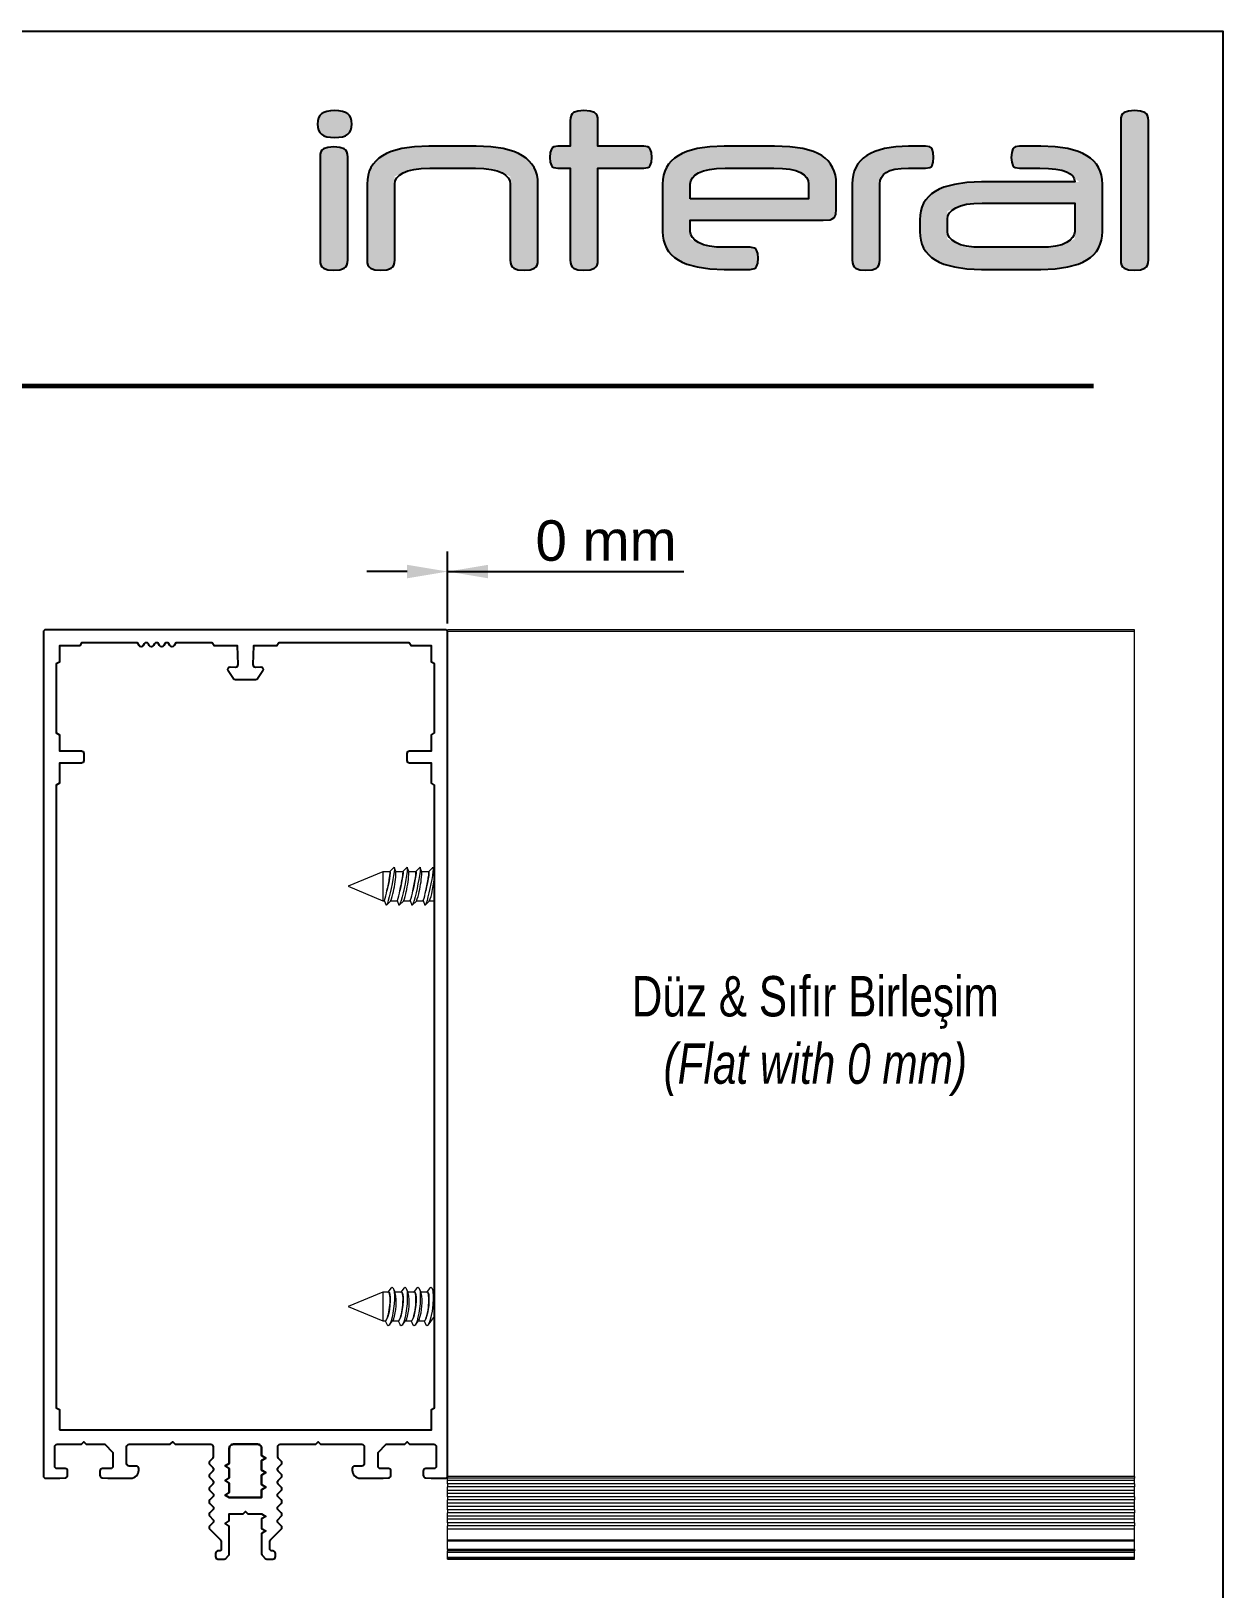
# Model space of a CAD drawing. Header units: millimetres. Extents: x 226 to 1066, y 456 to 1447.
# Drawn here: x 992 to 1065.7, y 656.7 to 753 of the extents above; entities that cross this region are included whole.
import ezdxf

# ---------------------------------------------------------------- set-up
doc = ezdxf.new("R2010")
doc.units = ezdxf.units.MM
for name, color, linetype in [('ANTET', 140, 'Continuous'), ('Layer1', 7, 'Continuous'), ('PROFIL', 7, 'Continuous'), ('SLD-0', 179, 'Continuous'), ('yazı_numara_k', 11, 'Continuous')]:
    doc.layers.add(name, color=color, linetype=linetype)
doc.styles.add('SLDTEXTSTYLE3', font='TXT', dxfattribs={"width": 0.75})
doc.styles.get("Standard").update_dxf_attribs({"font": 'arial.ttf'})
doc.dimstyles.new('ISO-25$0', dxfattribs={"dimtxt": 2.5, "dimasz": 2.5, "dimexe": 1.25, "dimexo": 0.625, "dimtad": 1, "dimdec": 1, "dimtxsty": 'Standard', "dimcen": 2.5, "dimadec": 0, "dimazin": 0, "dimtfac": 1, "dimtdec": 1, "dimtmove": 0, "dimatfit": 3, "dimfxl": 1, "dimarcsym": 0})

# ---------------------------------------------------------------- blocks, each defined once
blk = doc.blocks.new('İnteral Logo - 2D')
at = {"layer": 'PROFIL', "ltscale": 10}
h = blk.add_hatch(color=7, dxfattribs=at)
h.paths.add_polyline_path([(2732.468, 1117.799), (2732.468, 1124.161), (2732.455, 1124.34), (2732.415, 1124.485), (2732.347, 1124.596), (2732.253, 1124.673), (2731.983, 1124.764), (2731.606, 1124.795), (2731.23, 1124.764), (2730.966, 1124.673), (2730.874, 1124.596), (2730.809, 1124.485), (2730.77, 1124.34), (2730.757, 1124.161), (2730.757, 1117.799), (2730.77, 1117.62), (2730.809, 1117.476), (2730.874, 1117.364), (2730.966, 1117.287), (2731.23, 1117.196), (2731.606, 1117.166), (2731.983, 1117.196), (2732.253, 1117.287), (2732.347, 1117.364), (2732.415, 1117.476), (2732.455, 1117.62)])
h.paths.add_polyline_path([(2732.724, 1126.21), (2732.709, 1126.411), (2732.662, 1126.584), (2732.584, 1126.728), (2732.475, 1126.844), (2732.33, 1126.932), (2732.146, 1126.995), (2731.923, 1127.033), (2731.66, 1127.046), (2731.396, 1127.033), (2731.173, 1126.995), (2730.989, 1126.932), (2730.844, 1126.844), (2730.735, 1126.728), (2730.657, 1126.584), (2730.61, 1126.411), (2730.595, 1126.21), (2730.61, 1126.009), (2730.657, 1125.836), (2730.735, 1125.692), (2730.844, 1125.576), (2730.989, 1125.488), (2731.173, 1125.425), (2731.396, 1125.387), (2731.66, 1125.374), (2731.923, 1125.387), (2732.146, 1125.425), (2732.33, 1125.488), (2732.475, 1125.576), (2732.584, 1125.692), (2732.662, 1125.836), (2732.709, 1126.009)])
for points in [[(2751.25, 1123.853), (2751.272, 1124.148), (2751.25, 1124.444), (2751.184, 1124.66), (2751.126, 1124.737), (2751.041, 1124.791), (2750.786, 1124.835), (2747.942, 1124.835), (2747.942, 1126.412), (2747.929, 1126.591), (2747.888, 1126.736), (2747.821, 1126.847), (2747.727, 1126.924), (2747.457, 1127.015), (2747.08, 1127.046), (2746.704, 1127.015), (2746.439, 1126.924), (2746.348, 1126.847), (2746.283, 1126.736), (2746.244, 1126.591), (2746.231, 1126.412), (2746.231, 1124.835), (2745.462, 1124.835), (2745.208, 1124.791), (2745.122, 1124.737), (2745.064, 1124.66), (2744.999, 1124.444), (2744.977, 1124.148), (2744.999, 1123.853), (2745.064, 1123.642), (2745.122, 1123.568), (2745.208, 1123.516), (2745.462, 1123.474), (2746.231, 1123.474), (2746.231, 1117.799), (2746.244, 1117.62), (2746.283, 1117.476), (2746.348, 1117.364), (2746.439, 1117.287), (2746.704, 1117.196), (2747.08, 1117.166), (2747.457, 1117.196), (2747.727, 1117.287), (2747.821, 1117.364), (2747.888, 1117.476), (2747.929, 1117.62), (2747.942, 1117.799), (2747.942, 1123.474), (2750.786, 1123.474), (2751.041, 1123.516), (2751.126, 1123.568), (2751.184, 1123.642)], [(2743.863, 1123.727), (2743.699, 1123.919), (2743.505, 1124.093), (2743.282, 1124.249), (2743.029, 1124.386), (2742.746, 1124.505), (2742.09, 1124.689), (2741.315, 1124.798), (2740.421, 1124.835), (2737.483, 1124.835), (2736.589, 1124.798), (2735.814, 1124.689), (2735.158, 1124.505), (2734.875, 1124.386), (2734.622, 1124.249), (2734.398, 1124.093), (2734.204, 1123.919), (2734.04, 1123.727), (2733.906, 1123.516), (2733.802, 1123.287), (2733.728, 1123.04), (2733.683, 1122.774), (2733.668, 1122.49), (2733.668, 1117.799), (2733.681, 1117.62), (2733.72, 1117.476), (2733.786, 1117.364), (2733.877, 1117.287), (2734.141, 1117.196), (2734.517, 1117.166), (2734.895, 1117.196), (2735.164, 1117.287), (2735.259, 1117.364), (2735.326, 1117.476), (2735.366, 1117.62), (2735.38, 1117.799), (2735.38, 1122.975), (2736.482, 1123.438), (2737.537, 1123.474), (2741.338, 1123.474), (2742.524, 1122.975), (2742.524, 1117.799), (2742.537, 1117.62), (2742.576, 1117.476), (2742.641, 1117.364), (2742.733, 1117.287), (2742.997, 1117.196), (2743.373, 1117.166), (2743.75, 1117.196), (2744.02, 1117.287), (2744.114, 1117.364), (2744.182, 1117.476), (2744.222, 1117.62), (2744.236, 1117.799), (2744.236, 1122.49), (2744.221, 1122.774), (2744.176, 1123.04), (2744.102, 1123.287), (2743.997, 1123.516)], [(2768.678, 1123.853), (2768.7, 1124.148), (2768.678, 1124.444), (2768.613, 1124.66), (2768.555, 1124.737), (2768.469, 1124.791), (2768.215, 1124.835), (2767.164, 1124.835), (2766.365, 1124.799), (2765.666, 1124.69), (2765.067, 1124.509), (2764.805, 1124.391), (2764.569, 1124.256), (2764.359, 1124.101), (2764.177, 1123.929), (2764.023, 1123.737), (2763.896, 1123.528), (2763.798, 1123.299), (2763.728, 1123.053), (2763.686, 1122.787), (2763.672, 1122.503), (2763.672, 1117.799), (2763.685, 1117.62), (2763.725, 1117.476), (2763.79, 1117.364), (2763.882, 1117.287), (2764.146, 1117.196), (2764.522, 1117.166), (2764.899, 1117.196), (2765.169, 1117.287), (2765.263, 1117.364), (2765.33, 1117.476), (2765.371, 1117.62), (2765.384, 1117.799), (2765.384, 1122.503), (2765.409, 1122.72), (2765.482, 1122.911), (2765.604, 1123.077), (2765.775, 1123.218), (2766.009, 1123.33), (2766.318, 1123.41), (2766.703, 1123.458), (2767.164, 1123.474), (2768.215, 1123.474), (2768.469, 1123.516), (2768.555, 1123.568), (2768.613, 1123.642)]]:
    blk.add_hatch(color=7, dxfattribs=at).paths.add_polyline_path(points)
at = {"layer": 'PROFIL', "ltscale": 10, "true_color": 0xfed100}
blk.add_hatch(color=40, dxfattribs=at).paths.add_polyline_path([(2781.992, 1126.412), (2781.979, 1126.591), (2781.938, 1126.736), (2781.871, 1126.847), (2781.776, 1126.924), (2781.507, 1127.015), (2781.13, 1127.046), (2780.754, 1127.015), (2780.489, 1126.924), (2780.398, 1126.847), (2780.332, 1126.736), (2780.293, 1126.591), (2780.28, 1126.412), (2780.28, 1117.799), (2780.293, 1117.62), (2780.332, 1117.476), (2780.398, 1117.364), (2780.489, 1117.287), (2780.754, 1117.196), (2781.13, 1117.166), (2781.507, 1117.196), (2781.776, 1117.287), (2781.871, 1117.364), (2781.938, 1117.476), (2781.979, 1117.62), (2781.992, 1117.799)])
at = {"layer": 'PROFIL', "ltscale": 10}
h = blk.add_hatch(color=7, dxfattribs=at)
h.paths.add_polyline_path([(2759.814, 1124.799), (2758.874, 1124.835), (2755.76, 1124.835), (2754.866, 1124.799), (2754.091, 1124.689), (2753.436, 1124.505), (2753.153, 1124.386), (2752.899, 1124.249), (2752.676, 1124.093), (2752.482, 1123.919), (2752.318, 1123.727), (2752.184, 1123.516), (2752.08, 1123.287), (2752.005, 1123.04), (2751.961, 1122.774), (2751.946, 1122.49), (2751.946, 1119.565), (2751.961, 1119.281), (2752.005, 1119.015), (2752.08, 1118.768), (2752.184, 1118.539), (2752.318, 1118.328), (2752.482, 1118.136), (2752.676, 1117.962), (2752.899, 1117.806), (2753.153, 1117.668), (2753.436, 1117.549), (2754.091, 1117.366), (2754.866, 1117.256), (2755.76, 1117.219), (2757.364, 1117.219), (2757.619, 1117.263), (2757.704, 1117.318), (2757.762, 1117.395), (2757.827, 1117.61), (2757.849, 1117.907), (2757.827, 1118.202), (2757.762, 1118.412), (2757.704, 1118.486), (2757.619, 1118.539), (2757.364, 1118.581), (2754.843, 1118.581), (2753.657, 1119.091), (2753.657, 1120.252), (2761.88, 1120.252), (2762.301, 1120.289), (2762.443, 1120.336), (2762.54, 1120.401), (2762.605, 1120.49), (2762.651, 1120.609), (2762.688, 1120.94), (2762.688, 1122.49), (2762.674, 1122.777), (2762.632, 1123.045), (2762.562, 1123.294), (2762.464, 1123.524), (2762.338, 1123.735), (2762.184, 1123.928), (2762.002, 1124.101), (2761.792, 1124.256), (2761.55, 1124.391), (2761.274, 1124.509), (2760.614, 1124.69)])
h.paths.add_polyline_path([(2760.977, 1121.587), (2760.977, 1122.49), (2760.945, 1122.712), (2760.85, 1122.908), (2760.692, 1123.076), (2760.471, 1123.218), (2760.178, 1123.33), (2759.806, 1123.41), (2759.353, 1123.458), (2758.82, 1123.474), (2755.814, 1123.474), (2755.287, 1123.456), (2754.837, 1123.403), (2754.465, 1123.315), (2754.17, 1123.191), (2753.946, 1123.041), (2753.785, 1122.874), (2753.689, 1122.69), (2753.657, 1122.49), (2753.657, 1121.587)], flags=16)
at = {"layer": 'PROFIL', "ltscale": 10, "true_color": 0xfed100}
h = blk.add_hatch(color=40, dxfattribs=at)
h.paths.add_polyline_path([(2779.148, 1119.565), (2779.148, 1122.49), (2779.133, 1122.774), (2779.088, 1123.04), (2779.014, 1123.287), (2778.91, 1123.516), (2778.776, 1123.727), (2778.612, 1123.919), (2778.418, 1124.093), (2778.194, 1124.249), (2777.941, 1124.386), (2777.658, 1124.505), (2777.002, 1124.689), (2776.228, 1124.799), (2775.334, 1124.835), (2774.012, 1124.835), (2773.756, 1124.793), (2773.669, 1124.74), (2773.608, 1124.667), (2773.537, 1124.453), (2773.514, 1124.148), (2773.537, 1123.853), (2773.608, 1123.642), (2773.669, 1123.568), (2773.756, 1123.516), (2774.012, 1123.474), (2776.262, 1123.474), (2776.931, 1123.251), (2777.152, 1123.13), (2777.71, 1122.625), (2771.667, 1122.625), (2770.773, 1122.588), (2769.998, 1122.478), (2769.343, 1122.295), (2769.059, 1122.176), (2768.806, 1122.038), (2768.583, 1121.883), (2768.389, 1121.708), (2768.225, 1121.516), (2768.091, 1121.305), (2767.987, 1121.076), (2767.912, 1120.829), (2767.867, 1120.563), (2767.852, 1120.279), (2767.852, 1119.565), (2767.867, 1119.281), (2767.912, 1119.015), (2767.987, 1118.768), (2768.091, 1118.539), (2768.225, 1118.328), (2768.389, 1118.136), (2768.583, 1117.962), (2768.806, 1117.806), (2769.059, 1117.668), (2769.343, 1117.549), (2769.998, 1117.366), (2770.773, 1117.256), (2771.667, 1117.219), (2775.334, 1117.219), (2776.228, 1117.256), (2777.002, 1117.366), (2777.658, 1117.549), (2777.941, 1117.668), (2778.194, 1117.806), (2778.418, 1117.962), (2778.612, 1118.136), (2778.776, 1118.328), (2778.91, 1118.539), (2779.014, 1118.768), (2779.088, 1119.015), (2779.133, 1119.281)])
h.paths.add_polyline_path([(2777.436, 1119.091), (2776.334, 1118.617), (2775.28, 1118.581), (2770.75, 1118.581), (2769.564, 1119.091), (2769.564, 1120.819), (2770.666, 1121.282), (2771.721, 1121.317), (2777.436, 1121.317)], flags=16)
at = {"layer": 'PROFIL', "color": 7, "ltscale": 10}
for points in [[(2732.724, 1126.21), (2732.709, 1126.411), (2732.662, 1126.584), (2732.584, 1126.728), (2732.475, 1126.844), (2732.33, 1126.932), (2732.146, 1126.995), (2731.923, 1127.033), (2731.66, 1127.046), (2731.396, 1127.033), (2731.173, 1126.995), (2730.989, 1126.932), (2730.844, 1126.844), (2730.735, 1126.728), (2730.657, 1126.584), (2730.61, 1126.411), (2730.595, 1126.21), (2730.61, 1126.009), (2730.657, 1125.836), (2730.735, 1125.692), (2730.844, 1125.576), (2730.989, 1125.488), (2731.173, 1125.425), (2731.396, 1125.387), (2731.66, 1125.374), (2731.923, 1125.387), (2732.146, 1125.425), (2732.33, 1125.488), (2732.475, 1125.576), (2732.584, 1125.692), (2732.662, 1125.836), (2732.709, 1126.009)], [(2751.25, 1123.853), (2751.272, 1124.148), (2751.25, 1124.444), (2751.184, 1124.66), (2751.126, 1124.737), (2751.041, 1124.791), (2750.786, 1124.835), (2747.942, 1124.835), (2747.942, 1126.412), (2747.929, 1126.591), (2747.888, 1126.736), (2747.821, 1126.847), (2747.727, 1126.924), (2747.457, 1127.015), (2747.08, 1127.046), (2746.704, 1127.015), (2746.439, 1126.924), (2746.348, 1126.847), (2746.283, 1126.736), (2746.244, 1126.591), (2746.231, 1126.412), (2746.231, 1124.835), (2745.462, 1124.835), (2745.208, 1124.791), (2745.122, 1124.737), (2745.064, 1124.66), (2744.999, 1124.444), (2744.977, 1124.148), (2744.999, 1123.853), (2745.064, 1123.642), (2745.122, 1123.568), (2745.208, 1123.516), (2745.462, 1123.474), (2746.231, 1123.474), (2746.231, 1117.799), (2746.244, 1117.62), (2746.283, 1117.476), (2746.348, 1117.364), (2746.439, 1117.287), (2746.704, 1117.196), (2747.08, 1117.166), (2747.457, 1117.196), (2747.727, 1117.287), (2747.821, 1117.364), (2747.888, 1117.476), (2747.929, 1117.62), (2747.942, 1117.799), (2747.942, 1123.474), (2750.786, 1123.474), (2751.041, 1123.516), (2751.126, 1123.568), (2751.184, 1123.642)], [(2732.468, 1117.799), (2732.468, 1124.161), (2732.455, 1124.34), (2732.415, 1124.485), (2732.347, 1124.596), (2732.253, 1124.673), (2731.983, 1124.764), (2731.606, 1124.795), (2731.23, 1124.764), (2730.966, 1124.673), (2730.874, 1124.596), (2730.809, 1124.485), (2730.77, 1124.34), (2730.757, 1124.161), (2730.757, 1117.799), (2730.77, 1117.62), (2730.809, 1117.476), (2730.874, 1117.364), (2730.966, 1117.287), (2731.23, 1117.196), (2731.606, 1117.166), (2731.983, 1117.196), (2732.253, 1117.287), (2732.347, 1117.364), (2732.415, 1117.476), (2732.455, 1117.62)], [(2743.863, 1123.727), (2743.699, 1123.919), (2743.505, 1124.093), (2743.282, 1124.249), (2743.029, 1124.386), (2742.746, 1124.505), (2742.09, 1124.689), (2741.315, 1124.798), (2740.421, 1124.835), (2737.483, 1124.835), (2736.589, 1124.798), (2735.814, 1124.689), (2735.158, 1124.505), (2734.875, 1124.386), (2734.622, 1124.249), (2734.398, 1124.093), (2734.204, 1123.919), (2734.04, 1123.727), (2733.906, 1123.516), (2733.802, 1123.287), (2733.728, 1123.04), (2733.683, 1122.774), (2733.668, 1122.49), (2733.668, 1117.799), (2733.681, 1117.62), (2733.72, 1117.476), (2733.786, 1117.364), (2733.877, 1117.287), (2734.141, 1117.196), (2734.517, 1117.166), (2734.895, 1117.196), (2735.164, 1117.287), (2735.259, 1117.364), (2735.326, 1117.476), (2735.366, 1117.62), (2735.38, 1117.799), (2735.38, 1122.49), (2735.412, 1122.69), (2735.508, 1122.874), (2735.668, 1123.041), (2735.892, 1123.191), (2736.187, 1123.315), (2736.559, 1123.403), (2737.009, 1123.456), (2737.537, 1123.474), (2740.367, 1123.474), (2740.895, 1123.456), (2741.344, 1123.403), (2741.717, 1123.315), (2742.012, 1123.191), (2742.236, 1123.041), (2742.396, 1122.874), (2742.492, 1122.69), (2742.524, 1122.49), (2742.524, 1117.799), (2742.537, 1117.62), (2742.576, 1117.476), (2742.641, 1117.364), (2742.733, 1117.287), (2742.997, 1117.196), (2743.373, 1117.166), (2743.75, 1117.196), (2744.02, 1117.287), (2744.114, 1117.364), (2744.182, 1117.476), (2744.222, 1117.62), (2744.236, 1117.799), (2744.236, 1122.49), (2744.221, 1122.774), (2744.176, 1123.04), (2744.102, 1123.287), (2743.997, 1123.516)], [(2762.002, 1124.101), (2761.792, 1124.256), (2761.55, 1124.391), (2761.274, 1124.509), (2760.614, 1124.69), (2759.814, 1124.799), (2758.874, 1124.835), (2755.76, 1124.835), (2754.866, 1124.799), (2754.091, 1124.689), (2753.436, 1124.505), (2753.153, 1124.386), (2752.899, 1124.249), (2752.676, 1124.093), (2752.482, 1123.919), (2752.318, 1123.727), (2752.184, 1123.516), (2752.08, 1123.287), (2752.005, 1123.04), (2751.961, 1122.774), (2751.946, 1122.49), (2751.946, 1119.565), (2751.961, 1119.281), (2752.005, 1119.015), (2752.08, 1118.768), (2752.184, 1118.539), (2752.318, 1118.328), (2752.482, 1118.136), (2752.676, 1117.962), (2752.899, 1117.806), (2753.153, 1117.668), (2753.436, 1117.549), (2754.091, 1117.366), (2754.866, 1117.256), (2755.76, 1117.219), (2757.364, 1117.219), (2757.619, 1117.263), (2757.704, 1117.318), (2757.762, 1117.395), (2757.827, 1117.61), (2757.849, 1117.907), (2757.827, 1118.202), (2757.762, 1118.412), (2757.704, 1118.486), (2757.619, 1118.539), (2757.364, 1118.581), (2755.814, 1118.581), (2755.287, 1118.599), (2754.837, 1118.653), (2754.465, 1118.744), (2754.17, 1118.871), (2753.946, 1119.023), (2753.785, 1119.189), (2753.689, 1119.37), (2753.657, 1119.565), (2753.657, 1120.252), (2761.88, 1120.252), (2762.301, 1120.289), (2762.443, 1120.336), (2762.54, 1120.401), (2762.605, 1120.49), (2762.651, 1120.609), (2762.688, 1120.94), (2762.688, 1122.49), (2762.674, 1122.777), (2762.632, 1123.045), (2762.562, 1123.294), (2762.464, 1123.524), (2762.338, 1123.735), (2762.184, 1123.928)], [(2768.678, 1123.853), (2768.7, 1124.148), (2768.678, 1124.444), (2768.613, 1124.66), (2768.555, 1124.737), (2768.469, 1124.791), (2768.215, 1124.835), (2767.164, 1124.835), (2766.365, 1124.799), (2765.666, 1124.69), (2765.067, 1124.509), (2764.805, 1124.391), (2764.569, 1124.256), (2764.359, 1124.101), (2764.177, 1123.929), (2764.023, 1123.737), (2763.896, 1123.528), (2763.798, 1123.299), (2763.728, 1123.053), (2763.686, 1122.787), (2763.672, 1122.503), (2763.672, 1117.799), (2763.685, 1117.62), (2763.725, 1117.476), (2763.79, 1117.364), (2763.882, 1117.287), (2764.146, 1117.196), (2764.522, 1117.166), (2764.899, 1117.196), (2765.169, 1117.287), (2765.263, 1117.364), (2765.33, 1117.476), (2765.371, 1117.62), (2765.384, 1117.799), (2765.384, 1122.503), (2765.409, 1122.72), (2765.482, 1122.911), (2765.604, 1123.077), (2765.775, 1123.218), (2766.009, 1123.33), (2766.318, 1123.41), (2766.703, 1123.458), (2767.164, 1123.474), (2768.215, 1123.474), (2768.469, 1123.516), (2768.555, 1123.568), (2768.613, 1123.642)], [(2753.657, 1121.587), (2753.657, 1122.49), (2753.689, 1122.69), (2753.785, 1122.874), (2753.946, 1123.041), (2754.17, 1123.191), (2754.465, 1123.315), (2754.837, 1123.403), (2755.287, 1123.456), (2755.814, 1123.474), (2758.82, 1123.474), (2759.353, 1123.458), (2759.806, 1123.41), (2760.178, 1123.33), (2760.471, 1123.218), (2760.692, 1123.076), (2760.85, 1122.908), (2760.945, 1122.712), (2760.977, 1122.49), (2760.977, 1121.587)]]:
    blk.add_lwpolyline(points, close=True, dxfattribs=at)
at = {"layer": 'PROFIL', "color": 40, "ltscale": 10, "true_color": 0xfed100}
for points in [[(2781.992, 1117.799), (2781.992, 1126.412), (2781.979, 1126.591), (2781.938, 1126.736), (2781.871, 1126.847), (2781.776, 1126.924), (2781.507, 1127.015), (2781.13, 1127.046), (2780.754, 1127.015), (2780.489, 1126.924), (2780.398, 1126.847), (2780.332, 1126.736), (2780.293, 1126.591), (2780.28, 1126.412), (2780.28, 1117.799), (2780.293, 1117.62), (2780.332, 1117.476), (2780.398, 1117.364), (2780.489, 1117.287), (2780.754, 1117.196), (2781.13, 1117.166), (2781.507, 1117.196), (2781.776, 1117.287), (2781.871, 1117.364), (2781.938, 1117.476), (2781.979, 1117.62)], [(2779.148, 1119.565), (2779.148, 1122.49), (2779.133, 1122.774), (2779.088, 1123.04), (2779.014, 1123.287), (2778.91, 1123.516), (2778.776, 1123.727), (2778.612, 1123.919), (2778.418, 1124.093), (2778.194, 1124.249), (2777.941, 1124.386), (2777.658, 1124.505), (2777.002, 1124.689), (2776.228, 1124.799), (2775.334, 1124.835), (2774.012, 1124.835), (2773.756, 1124.793), (2773.669, 1124.74), (2773.608, 1124.667), (2773.537, 1124.453), (2773.514, 1124.148), (2773.537, 1123.853), (2773.608, 1123.642), (2773.669, 1123.568), (2773.756, 1123.516), (2774.012, 1123.474), (2775.28, 1123.474), (2775.812, 1123.46), (2776.265, 1123.418), (2776.638, 1123.349), (2776.931, 1123.251), (2777.152, 1123.13), (2777.31, 1122.987), (2777.405, 1122.823), (2777.436, 1122.638), (2777.436, 1122.625), (2771.667, 1122.625), (2770.773, 1122.588), (2769.998, 1122.478), (2769.343, 1122.295), (2769.059, 1122.176), (2768.806, 1122.038), (2768.583, 1121.883), (2768.389, 1121.708), (2768.225, 1121.516), (2768.091, 1121.305), (2767.987, 1121.076), (2767.912, 1120.829), (2767.867, 1120.563), (2767.852, 1120.279), (2767.852, 1119.565), (2767.867, 1119.281), (2767.912, 1119.015), (2767.987, 1118.768), (2768.091, 1118.539), (2768.225, 1118.328), (2768.389, 1118.136), (2768.583, 1117.962), (2768.806, 1117.806), (2769.059, 1117.668), (2769.343, 1117.549), (2769.998, 1117.366), (2770.773, 1117.256), (2771.667, 1117.219), (2775.334, 1117.219), (2776.228, 1117.256), (2777.002, 1117.366), (2777.658, 1117.549), (2777.941, 1117.668), (2778.194, 1117.806), (2778.418, 1117.962), (2778.612, 1118.136), (2778.776, 1118.328), (2778.91, 1118.539), (2779.014, 1118.768), (2779.088, 1119.015), (2779.133, 1119.281)], [(2769.564, 1119.565), (2769.564, 1120.333), (2769.596, 1120.534), (2769.692, 1120.717), (2769.852, 1120.884), (2770.077, 1121.034), (2770.371, 1121.158), (2770.744, 1121.246), (2771.194, 1121.299), (2771.721, 1121.317), (2777.436, 1121.317), (2777.436, 1119.565), (2777.404, 1119.37), (2777.308, 1119.189), (2777.148, 1119.023), (2776.924, 1118.871), (2776.629, 1118.744), (2776.257, 1118.653), (2775.807, 1118.599), (2775.28, 1118.581), (2771.721, 1118.581), (2771.194, 1118.599), (2770.744, 1118.653), (2770.371, 1118.744), (2770.077, 1118.871), (2769.852, 1119.023), (2769.692, 1119.189), (2769.596, 1119.37)]]:
    blk.add_lwpolyline(points, close=True, dxfattribs=at)
blk = doc.blocks.new('MN50.S.1')
at = {"color": 252}
blk.add_lwpolyline([(9907.25, 888.558), (9907.25, 1185.558), (10117.25, 1185.558), (10117.25, 888.558)], close=True, dxfattribs=at)
at = {"color": 0, "const_width": 0.3}
blk.add_lwpolyline([(9915.277, 1163.602), (10109.255, 1163.602)], dxfattribs=at)
at = {"layer": 'yazı_numara_k', "color": 140}
blk.add_blockref('İnteral Logo - 2D', (7330.652, 53.602), dxfattribs=at)
blk = doc.blocks.new('*D20')
at = {"color": 0, "lineweight": -2, "transparency": 16777216}
for p, q in [((1017.773, 716.395), (1017.773, 720.861)), ((1017.773, 716.536), (1017.773, 720.861)), ((1015.273, 719.611), (1012.773, 719.611)), ((1017.773, 719.611), (1032.381, 719.611)), ((1017.773, 719.611), (1017.773, 719.611))]:
    blk.add_line(p, q, dxfattribs=at)
at = {"color": 0, "transparency": 16777216}
for points in [[(1015.273, 719.194), (1015.273, 720.028), (1017.773, 719.611)], [(1020.273, 720.028), (1020.273, 719.194), (1017.773, 719.611)]]:
    blk.add_solid(points, dxfattribs=at)
at = {"layer": 'Defpoints', "color": 0, "transparency": 16777216}
for p in [(1017.773, 719.611), (1017.773, 715.911), (1017.773, 715.77)]:
    blk.add_point(p, dxfattribs=at)
at = {"color": 0, "transparency": 16777216, "insert": (1027.577, 721.512), "char_height": 2.5, "attachment_point": 5}
blk.add_mtext('{0 mm}', dxfattribs=at)
blk = doc.blocks.new('K.F.İ.6A')
at = {"color": 7, "linetype": 'Continuous', "lineweight": 15}
for p, q in [((620.787, 716.011), (619.528, 716.011)), ((619.537, 666.511), (619.537, 715.912)), ((619.537, 663.661), (619.537, 715.912)), ((619.537, 663.661), (619.537, 715.912)), ((662.037, 715.911), (619.537, 715.911)), ((662.037, 716.011), (620.787, 716.011)), ((662.037, 715.911), (662.037, 716.011)), ((662.037, 663.611), (662.037, 715.911)), ((615.537, 701.031), (613.387, 700.136)), ((615.97, 701.031), (615.537, 701.031)), ((615.537, 701.031), (615.537, 699.241)), ((616.223, 701.305), (615.968, 701.049)), ((616.352, 701.016), (616.242, 701.301)), ((616.77, 701.031), (616.342, 701.031)), ((617.023, 701.305), (616.768, 701.049)), ((617.152, 701.016), (617.042, 701.301)), ((617.57, 701.031), (617.142, 701.031)), ((617.823, 701.305), (617.568, 701.049)), ((617.952, 701.016), (617.842, 701.301)), ((618.37, 701.031), (617.942, 701.031)), ((618.623, 701.305), (618.368, 701.049)), ((618.737, 701.056), (618.642, 701.301)), ((613.387, 700.136), (615.537, 699.241)), ((615.537, 699.241), (615.631, 699.241)), ((615.624, 699.25), (615.732, 698.971)), ((615.751, 698.967), (616.006, 699.223)), ((616.018, 699.241), (616.431, 699.241)), ((616.424, 699.25), (616.532, 698.971)), ((616.551, 698.967), (616.806, 699.223)), ((616.818, 699.241), (617.231, 699.241)), ((617.224, 699.25), (617.332, 698.971)), ((617.351, 698.967), (617.606, 699.223)), ((617.618, 699.241), (618.031, 699.241)), ((618.024, 699.25), (618.132, 698.971)), ((618.151, 698.967), (618.406, 699.223)), ((618.418, 699.241), (618.737, 699.241)), ((615.537, 675.031), (613.387, 674.136)), ((615.879, 675.031), (615.537, 675.031)), ((615.537, 675.031), (615.537, 673.241)), ((616.043, 675.283), (615.848, 675.031)), ((616.308, 674.995), (616.178, 675.268)), ((616.679, 675.031), (616.29, 675.031)), ((616.843, 675.283), (616.648, 675.031)), ((617.108, 674.995), (616.978, 675.268)), ((617.479, 675.031), (617.09, 675.031)), ((617.643, 675.283), (617.448, 675.031)), ((617.908, 674.995), (617.778, 675.268)), ((618.279, 675.031), (617.89, 675.031)), ((618.443, 675.283), (618.248, 675.031)), ((618.708, 674.995), (618.578, 675.268)), ((618.737, 675.031), (618.69, 675.031)), ((613.387, 674.136), (615.537, 673.241)), ((615.537, 673.241), (615.703, 673.241)), ((615.683, 673.241), (615.796, 673.004)), ((615.931, 672.989), (616.14, 673.26)), ((616.126, 673.241), (616.503, 673.241)), ((616.187, 673.343), (616.14, 673.26)), ((616.483, 673.241), (616.596, 673.004)), ((616.731, 672.989), (616.94, 673.26)), ((616.926, 673.241), (617.303, 673.241)), ((616.987, 673.343), (616.94, 673.26)), ((617.283, 673.241), (617.396, 673.004)), ((617.531, 672.989), (617.74, 673.26)), ((617.726, 673.241), (618.103, 673.241)), ((617.787, 673.343), (617.74, 673.26)), ((618.083, 673.241), (618.196, 673.004)), ((618.331, 672.989), (618.737, 673.514)), ((619.537, 663.611), (619.537, 666.511)), ((619.537, 663.611), (619.537, 663.511)), ((619.537, 663.371), (619.537, 663.511)), ((619.537, 663.159), (619.537, 663.371)), ((619.537, 663.159), (619.537, 662.971)), ((662.037, 663.611), (662.037, 663.511)), ((662.037, 663.371), (662.037, 663.511)), ((662.037, 663.159), (662.037, 663.371)), ((662.037, 663.159), (662.037, 662.971)), ((619.537, 662.759), (619.537, 662.971)), ((619.537, 662.571), (619.537, 662.759)), ((619.537, 662.359), (619.537, 662.571)), ((619.537, 662.359), (619.537, 662.171)), ((619.537, 661.959), (619.537, 662.171)), ((662.037, 662.759), (662.037, 662.971)), ((662.037, 662.571), (662.037, 662.759)), ((662.037, 662.359), (662.037, 662.571)), ((662.037, 662.359), (662.037, 662.171)), ((662.037, 661.959), (662.037, 662.171)), ((619.537, 661.771), (619.537, 661.959)), ((619.537, 661.559), (619.537, 661.771)), ((619.537, 661.559), (619.537, 661.371)), ((619.537, 661.159), (619.537, 661.371)), ((662.037, 661.771), (662.037, 661.959)), ((662.037, 661.559), (662.037, 661.771)), ((662.037, 661.559), (662.037, 661.371)), ((662.037, 661.159), (662.037, 661.371)), ((619.537, 660.971), (619.537, 661.159)), ((619.537, 660.759), (619.537, 660.971)), ((619.537, 660.759), (619.537, 660.571)), ((619.537, 660.359), (619.537, 660.571)), ((619.537, 659.682), (619.537, 660.359)), ((662.037, 660.971), (662.037, 661.159)), ((662.037, 660.759), (662.037, 660.971)), ((662.037, 660.759), (662.037, 660.571)), ((662.037, 660.359), (662.037, 660.571)), ((662.037, 659.682), (662.037, 660.359)), ((619.537, 659.611), (619.537, 659.682)), ((619.537, 659.111), (619.537, 659.611)), ((662.037, 659.611), (662.037, 659.682)), ((662.037, 659.111), (662.037, 659.611)), ((619.537, 659.111), (619.537, 659.011)), ((619.537, 658.911), (619.537, 659.011)), ((619.537, 658.611), (619.537, 658.911)), ((619.537, 658.511), (619.537, 658.611)), ((662.037, 659.111), (662.037, 659.011)), ((662.037, 658.911), (662.037, 659.011)), ((662.037, 658.611), (662.037, 658.911)), ((662.037, 658.511), (662.037, 658.611))]:
    blk.add_line(p, q, dxfattribs=at)
at = {"ltscale": 0.1}
blk.add_line((619.537, 666.511), (619.537, 666.511), dxfattribs=at)
at = {"color": 8, "linetype": 'Continuous', "lineweight": 15}
for p, q in [((662.037, 663.611), (619.537, 663.611)), ((662.037, 663.511), (619.537, 663.511)), ((662.037, 663.371), (619.537, 663.371)), ((662.037, 663.159), (619.537, 663.159)), ((662.037, 662.971), (619.537, 662.971)), ((662.037, 662.759), (619.537, 662.759)), ((662.037, 662.571), (619.537, 662.571)), ((662.037, 662.359), (619.537, 662.359)), ((662.037, 662.171), (619.537, 662.171)), ((662.037, 661.959), (619.537, 661.959)), ((662.037, 661.771), (619.537, 661.771)), ((662.037, 661.559), (619.537, 661.559)), ((662.037, 661.371), (619.537, 661.371)), ((662.037, 661.159), (619.537, 661.159)), ((662.037, 660.971), (619.537, 660.971)), ((662.037, 660.759), (619.537, 660.759)), ((662.037, 660.571), (619.537, 660.571)), ((662.037, 660.359), (619.537, 660.359)), ((662.037, 659.682), (619.537, 659.682)), ((662.037, 659.611), (619.537, 659.611)), ((662.037, 659.111), (619.537, 659.111)), ((662.037, 659.011), (619.537, 659.011)), ((662.037, 658.911), (619.537, 658.911)), ((662.037, 658.611), (619.537, 658.611))]:
    blk.add_line(p, q, dxfattribs=at)
at = {"color": 7}
blk.add_line((662.037, 658.511), (619.537, 658.511), dxfattribs=at)
at = {"color": 7, "linetype": 'Continuous', "lineweight": 15, "flags": 128}
for points in [[(616.223, 701.305), (616.232, 701.311), (616.247, 701.28), (616.247, 701.183), (616.232, 701.025), (616.202, 700.815), (616.16, 700.566), (616.108, 700.292), (616.049, 700.009), (615.987, 699.733), (615.924, 699.481), (615.865, 699.267), (615.813, 699.103), (615.771, 699), (615.742, 698.962), (615.732, 698.971)], [(615.956, 701.031), (615.969, 701.05), (615.985, 701.035), (615.985, 700.948), (615.969, 700.797), (615.938, 700.594), (615.895, 700.356), (615.843, 700.103), (615.787, 699.857)], [(617.023, 701.305), (617.032, 701.311), (617.047, 701.28), (617.047, 701.183), (617.032, 701.025), (617.002, 700.815), (616.96, 700.566), (616.908, 700.292), (616.849, 700.009), (616.787, 699.733), (616.724, 699.481), (616.665, 699.267), (616.613, 699.103), (616.571, 699), (616.542, 698.962), (616.532, 698.971)], [(616.756, 701.031), (616.769, 701.05), (616.785, 701.035), (616.785, 700.948), (616.769, 700.797), (616.738, 700.594), (616.695, 700.356), (616.643, 700.103), (616.587, 699.857)], [(617.823, 701.305), (617.832, 701.311), (617.847, 701.28), (617.847, 701.183), (617.832, 701.025), (617.802, 700.815), (617.76, 700.566), (617.708, 700.292), (617.649, 700.009), (617.587, 699.733), (617.524, 699.481), (617.465, 699.267), (617.413, 699.103), (617.371, 699), (617.342, 698.962), (617.332, 698.971)], [(617.556, 701.031), (617.569, 701.05), (617.585, 701.035), (617.585, 700.948), (617.569, 700.797), (617.538, 700.594), (617.495, 700.356), (617.443, 700.103), (617.387, 699.857)], [(618.623, 701.305), (618.632, 701.311), (618.647, 701.28), (618.647, 701.183), (618.632, 701.025), (618.602, 700.815), (618.56, 700.566), (618.508, 700.292), (618.449, 700.009), (618.387, 699.733), (618.324, 699.481), (618.265, 699.267), (618.213, 699.103), (618.171, 699), (618.142, 698.962), (618.132, 698.971)], [(618.356, 701.031), (618.369, 701.05), (618.385, 701.035), (618.385, 700.948), (618.369, 700.797), (618.338, 700.594), (618.295, 700.356), (618.243, 700.103), (618.187, 699.857)], [(615.85, 675.031), (615.895, 675.046), (615.938, 674.994), (615.969, 674.872), (615.985, 674.69), (615.985, 674.464), (615.969, 674.212), (615.938, 673.955), (615.895, 673.716), (615.843, 673.513), (615.787, 673.365)], [(616.043, 675.283), (616.049, 675.291), (616.108, 675.329), (616.16, 675.298), (616.202, 675.2), (616.232, 675.04), (616.247, 674.827), (616.247, 674.574), (616.232, 674.295), (616.202, 674.008), (616.16, 673.728), (616.108, 673.471), (616.049, 673.253), (615.987, 673.087), (615.924, 672.981), (615.865, 672.943), (615.813, 672.974), (615.796, 673.004)], [(616.65, 675.031), (616.695, 675.046), (616.738, 674.994), (616.769, 674.872), (616.785, 674.69), (616.785, 674.464), (616.769, 674.212), (616.738, 673.955), (616.695, 673.716), (616.643, 673.513), (616.587, 673.365)], [(616.843, 675.283), (616.849, 675.291), (616.908, 675.329), (616.96, 675.298), (617.002, 675.2), (617.032, 675.04), (617.047, 674.827), (617.047, 674.574), (617.032, 674.295), (617.002, 674.008), (616.96, 673.728), (616.908, 673.471), (616.849, 673.253), (616.787, 673.087), (616.724, 672.981), (616.665, 672.943), (616.613, 672.974), (616.596, 673.004)], [(617.45, 675.031), (617.495, 675.046), (617.538, 674.994), (617.569, 674.872), (617.585, 674.69), (617.585, 674.464), (617.569, 674.212), (617.538, 673.955), (617.495, 673.716), (617.443, 673.513), (617.387, 673.365)], [(617.643, 675.283), (617.649, 675.291), (617.708, 675.329), (617.76, 675.298), (617.802, 675.2), (617.832, 675.04), (617.847, 674.827), (617.847, 674.574), (617.832, 674.295), (617.802, 674.008), (617.76, 673.728), (617.708, 673.471), (617.649, 673.253), (617.587, 673.087), (617.524, 672.981), (617.465, 672.943), (617.413, 672.974), (617.396, 673.004)], [(618.25, 675.031), (618.295, 675.046), (618.338, 674.994), (618.369, 674.872), (618.385, 674.69), (618.385, 674.464), (618.369, 674.212), (618.338, 673.955), (618.295, 673.716), (618.243, 673.513), (618.187, 673.365)], [(618.443, 675.283), (618.449, 675.291), (618.508, 675.329), (618.56, 675.298), (618.602, 675.2), (618.632, 675.04), (618.647, 674.827), (618.647, 674.574), (618.632, 674.295), (618.602, 674.008), (618.56, 673.728), (618.551, 673.675)], [(618.705, 674.994), (618.71, 674.989), (618.737, 674.861)], [(615.703, 673.249), (615.715, 673.244), (615.768, 673.32), (615.787, 673.365)], [(616.503, 673.249), (616.515, 673.244), (616.568, 673.32), (616.587, 673.365)], [(617.303, 673.249), (617.315, 673.244), (617.368, 673.32), (617.387, 673.365)], [(618.103, 673.249), (618.115, 673.244), (618.168, 673.32), (618.187, 673.365)], [(618.553, 673.678), (618.508, 673.471), (618.449, 673.253), (618.387, 673.087), (618.324, 672.981), (618.265, 672.943), (618.213, 672.974), (618.196, 673.004)]]:
    blk.add_lwpolyline(points, dxfattribs=at)
at = {"ltscale": 0.1}
blk.add_lwpolyline([(608.037, 662.311), (606.037, 662.311), (605.787, 662.47), (606.037, 662.63), (606.037, 663.211), (605.787, 663.37), (606.037, 663.53), (606.037, 664.111), (605.787, 664.27), (606.037, 664.43), (606.037, 665.361, -0.414214), (606.287, 665.611), (607.787, 665.611, -0.414214), (608.037, 665.361), (608.037, 664.92), (608.287, 664.761), (608.037, 664.602), (608.037, 664.02), (608.287, 663.861), (608.037, 663.702), (608.037, 663.12), (608.287, 662.961), (608.037, 662.802)], format="xyb", close=True, dxfattribs=at)
at = {"color": 7, "linetype": 'Continuous', "lineweight": 15}
for centre, radius, start, end in [((609.693, 701.288), 6.659, 347.21905, 357.63709), ((610.493, 701.288), 6.659, 347.21905, 357.63709), ((611.293, 701.288), 6.659, 347.21905, 357.63709), ((608.843, 701.833), 9.95, 348.29909, 353.87659), ((612.684, 700.327), 3.139, 339.90746, 351.37751), ((613.684, 700.256), 2.541, 336.01505, 350.0006), ((613.484, 700.327), 3.139, 339.90746, 351.37751), ((614.484, 700.256), 2.541, 336.01505, 350.0006), ((614.284, 700.327), 3.139, 339.90746, 351.37751), ((615.284, 700.256), 2.541, 336.01505, 350.0006), ((615.084, 700.327), 3.139, 339.90746, 351.37751), ((616.084, 700.256), 2.541, 336.01505, 350.0006), ((613.129, 674.391), 3.233, 341.077, 10.73531), ((613.929, 674.391), 3.233, 341.077, 10.73531), ((614.729, 674.391), 3.233, 341.077, 10.73531)]:
    blk.add_arc(centre, radius, start, end, dxfattribs=at)
for centre, major_axis, ratio, start_param, end_param in [((615.782, 700.136), (0.189, 0.895), 0.071811, 4.409934, 6.298382), ((616.582, 700.136), (0.189, 0.895), 0.071811, 4.409934, 6.298382), ((617.382, 700.136), (0.189, 0.895), 0.071811, 4.409934, 6.298382), ((618.182, 700.136), (0.189, 0.895), 0.071811, 4.409934, 6.298382), ((615.782, 674.136), (0.101, 0.895), 0.193046, 3.694536, 6.304931), ((616.582, 674.136), (0.101, 0.895), 0.193046, 3.694536, 6.304931), ((617.382, 674.136), (0.101, 0.895), 0.193046, 3.694536, 6.304931), ((618.182, 674.136), (0.101, 0.895), 0.193046, 3.694536, 6.304931)]:
    blk.add_ellipse(centre, major_axis=major_axis, ratio=ratio, start_param=start_param, end_param=end_param, dxfattribs=at)
at = {"layer": 'Layer1', "color": 0, "ltscale": 10}
for points in [[(602.687, 665.611), (604.887, 665.611, -0.414214), (605.037, 665.461), (605.037, 664.835, -0.198912), (604.993, 664.729), (604.831, 664.567, 0.414213), (604.831, 664.355), (605.019, 664.167, -0.404139), (605.019, 663.955), (604.831, 663.767, 0.414214), (604.831, 663.555), (605.019, 663.367, -0.414214), (605.019, 663.155), (604.831, 662.967, 0.414214), (604.831, 662.755), (605.019, 662.567, -0.414214), (605.019, 662.355), (604.831, 662.167, 0.414214), (604.831, 661.955), (605.019, 661.767, -0.414214), (605.019, 661.555), (604.831, 661.367, 0.414214), (604.831, 661.155), (605.019, 660.967, -0.414214), (605.019, 660.755), (604.831, 660.567, 0.414214), (604.831, 660.355), (605.493, 659.693, -0.198912), (605.537, 659.587), (605.537, 659.111, -0.414214), (605.437, 659.011), (605.337, 659.011, 0.414214), (605.187, 658.861), (605.187, 658.661, 0.414214), (605.337, 658.511), (605.716, 658.511, 0.198912), (605.822, 658.555), (605.993, 658.726, 0.198913), (606.037, 658.832), (606.037, 660.552), (605.787, 660.711), (606.037, 660.87), (606.037, 661.311), (606.887, 661.311), (607.037, 661.461), (607.187, 661.311), (608.037, 661.311), (608.287, 661.152), (608.037, 660.993), (608.037, 660.411), (608.287, 660.252), (608.037, 660.093), (608.037, 658.832, 0.198913), (608.081, 658.726), (608.252, 658.555, 0.198912), (608.358, 658.511), (608.737, 658.511, 0.414214), (608.887, 658.661), (608.887, 658.861, 0.414214), (608.737, 659.011), (608.687, 659.011, -0.414214), (608.537, 659.161), (608.537, 659.587, -0.198912), (608.581, 659.693), (609.243, 660.355, 0.414214), (609.243, 660.567), (609.055, 660.755, -0.414214), (609.055, 660.967), (609.243, 661.155, 0.414214), (609.243, 661.367), (609.055, 661.555, -0.414214), (609.055, 661.767), (609.243, 661.955, 0.414214), (609.243, 662.167), (609.055, 662.355, -0.414214), (609.055, 662.567), (609.243, 662.755, 0.414214), (609.243, 662.967), (609.055, 663.155, -0.414214), (609.055, 663.367), (609.243, 663.555, 0.414214), (609.243, 663.767), (609.055, 663.955, -0.404139), (609.055, 664.167), (609.243, 664.355, 0.414213), (609.243, 664.567), (609.081, 664.729, -0.198912), (609.037, 664.835), (609.037, 665.461, -0.414214), (609.187, 665.611), (611.387, 665.611), (611.537, 665.761), (611.687, 665.611), (614.237, 665.611, -0.414214), (614.387, 665.461), (614.387, 664.411, -0.414214), (614.237, 664.261), (613.787, 664.261, 0.414214), (613.637, 664.111), (613.637, 664.011, 0.414214), (614.137, 663.511), (615.539, 663.512, 0.021753), (615.552, 663.512), (615.9, 663.543, 0.388879), (616.037, 663.692), (616.037, 663.961, 0.414214), (615.887, 664.111), (615.387, 664.111, -0.414214), (615.237, 664.261), (615.237, 665.111), (615.737, 665.611), (616.887, 665.611), (617.037, 665.761), (617.187, 665.611), (618.687, 665.611, -0.414214), (618.837, 665.461), (618.837, 664.261, -0.414214), (618.687, 664.111), (618.187, 664.111, 0.414214), (618.037, 663.961), (618.037, 663.692, 0.389143), (618.174, 663.543), (618.53, 663.512, 0.02159), (618.543, 663.511), (619.387, 663.511, 0.414214), (619.537, 663.661), (619.537, 715.861, 0.414214), (619.387, 716.011), (594.687, 716.011, 0.414214), (594.537, 715.861), (594.537, 663.661, 0.414214), (594.687, 663.511), (595.535, 663.511, 0.02182), (595.548, 663.512), (595.9, 663.543, 0.388879), (596.037, 663.692), (596.037, 663.961, 0.414214), (595.887, 664.111), (595.387, 664.111, -0.414214), (595.237, 664.261), (595.237, 665.461, -0.414214), (595.387, 665.611), (596.887, 665.611), (597.037, 665.761), (597.187, 665.611), (598.337, 665.611), (598.837, 665.111), (598.837, 664.261, -0.414214), (598.687, 664.111), (598.187, 664.111, 0.414214), (598.037, 663.961), (598.037, 663.692, 0.388879), (598.174, 663.543), (598.522, 663.512, 0.021753), (598.535, 663.512), (599.937, 663.511, 0.414214), (600.437, 664.011), (600.437, 664.111, 0.414214), (600.287, 664.261), (599.837, 664.261, -0.414214), (599.687, 664.411), (599.687, 665.461, -0.414214), (599.837, 665.611), (602.387, 665.611), (602.537, 665.761)], [(595.537, 666.511), (618.537, 666.511), (618.537, 667.761), (618.737, 667.877), (618.737, 706.396), (618.537, 706.511), (618.537, 707.761), (617.187, 707.761, -0.414214), (617.037, 707.911), (617.037, 708.361, -0.414214), (617.187, 708.511), (618.537, 708.511), (618.537, 709.511), (618.737, 709.627), (618.737, 713.896), (618.537, 714.011), (618.537, 715.011), (617.287, 715.011), (617.171, 715.211), (609.095, 715.211), (608.979, 715.011), (607.537, 715.011), (607.496, 713.853, 0.434812), (607.652, 713.698), (607.982, 713.709, -0.612801), (608.111, 713.476), (607.775, 712.977, -0.249328), (607.651, 712.911), (606.423, 712.911, -0.249328), (606.299, 712.977), (605.963, 713.476, -0.612801), (606.092, 713.709), (606.422, 713.698, 0.434812), (606.577, 713.853), (606.537, 715.011), (605.094, 715.011), (604.979, 715.211), (602.719, 715.211), (602.618, 715.036, -0.57735), (602.359, 715.036), (602.301, 715.136, 0.57735), (602.041, 715.136), (601.983, 715.036, -0.57735), (601.724, 715.036), (601.666, 715.136, 0.57735), (601.406, 715.136), (601.348, 715.036, -0.57735), (601.088, 715.036), (601.031, 715.136, 0.57735), (600.771, 715.136), (600.713, 715.036, -0.57735), (600.453, 715.036), (600.352, 715.211), (596.902, 715.211), (596.787, 715.011), (595.537, 715.011), (595.537, 714.011), (595.337, 713.896), (595.337, 709.627), (595.537, 709.511), (595.537, 708.511), (596.887, 708.511, -0.414214), (597.037, 708.361), (597.037, 707.911, -0.414214), (596.887, 707.761), (595.537, 707.761), (595.537, 706.511), (595.337, 706.396), (595.337, 667.877), (595.537, 667.761)]]:
    blk.add_lwpolyline(points, format="xyb", close=True, dxfattribs=at)
blk.add_lwpolyline([(606.037, 664.43), (605.787, 664.27), (606.037, 664.111), (606.037, 663.53), (605.787, 663.37), (606.037, 663.211), (606.037, 662.63), (605.787, 662.47), (606.037, 662.311), (608.037, 662.311), (608.037, 662.802), (608.287, 662.961), (608.037, 663.12), (608.037, 663.702), (608.287, 663.861), (608.037, 664.02), (608.037, 664.602), (608.287, 664.761), (608.037, 664.92), (608.037, 665.361, 0.414214), (607.787, 665.611), (606.287, 665.611, 0.414214), (606.037, 665.361), (606.037, 664.43)], format="xyb", dxfattribs=at)

msp = doc.modelspace()

# ---------------------------------------------------------------- block references
msp.add_blockref('K.F.İ.6A', (398.236, 0))
at = {"layer": 'ANTET', "color": 0}
msp.add_blockref('MN50.S.1', (-9051.523, -432.511), dxfattribs=at)

# ---------------------------------------------------------------- texts
at = {"layer": 'SLD-0', "color": 0, "insert": (1040.516, 694.586), "char_height": 2.5, "attachment_point": 2, "style": 'SLDTEXTSTYLE3'}
msp.add_mtext('{\\fArial|b0|i0|c0|p0;Düz & Sıfır Birleşim\\P\\fArial|b0|i1|c0|p0;(Flat with 0 mm)}', dxfattribs=at)

# ---------------------------------------------------------------- dimensions: what is measured, and where the dimension line sits
at = {"color": 1}
dim = msp.add_linear_dim(base=(1017.773, 719.611), p1=(1017.773, 715.77), p2=(1017.773, 715.911), text='{0 mm}', dimstyle='ISO-25$0', override={"dimtolj": 0}, dxfattribs=at)
dim.commit()
dim.dimension.update_dxf_attribs({"geometry": '*D20', "text_midpoint": (1027.577, 721.512)})

doc.saveas('drawing.dxf')
